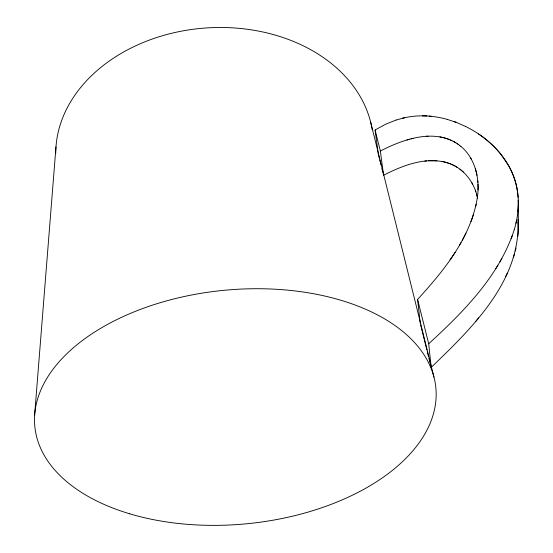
<?xml version="1.0" encoding="UTF-8"?>
<svg xmlns="http://www.w3.org/2000/svg" width="553" height="553" viewBox="0 0 553 553"><rect width="100%" height="100%" fill="white"/><g stroke="black" fill="none" stroke-linecap="round" stroke-linejoin="round"><path stroke-width="0.83" d="M477.287 197.995C470.741 237.804 444.038 270.5 417.591 299.408L428.72 343.779L431.174 367.392C471.674 328.399 521.306 280.668 517.94 219.548M477.287 198.002C480.101 179.594 475.67 158.67 460.822 146.331M34.632 414.978L55.984 146.939M514.345 229.364C520 210.707 520.007 189.9 511.788 171.983A143.275 100.079 -8.6 0 0 508.29 165.133L501.108 154.57A144.126 100.639 -8.7 0 0 496.076 148.771C487.352 139.536 476.886 132.022 465.508 126.409M515.942 223.246L516.592 220.232M475.739 206.31L476.209 204.202M515.299 251.069L516.025 248.041M513.537 257.214L514.463 254.124M514.345 229.364C499.511 275.788 463.725 311.574 428.72 343.779M511.159 238.785L512.327 235.613M505.76 276.382L507.322 273.113M499.953 261.839L501.882 258.451M459.564 245.027L460.953 242.608M495.765 268.696L497.914 265.246M475.684 321.5L478.656 317.857M378.307 154.169L375.093 129.99L385.531 124.266L396.128 120.029M383.533 175.232C402.183 165.796 423.605 157.197 444.812 162.091A38.973 26.731 -6 0 1 449.236 163.439C462.557 168.112 472.442 179.988 476.361 193.336M383.423 174.395L380.367 151.017C403.966 138.893 435.882 127.612 459.64 145.377M396.128 120.029L404.741 117.699A55.328 36.705 -6.8 0 1 417.937 115.95C427.856 115.446 437.824 116.724 447.37 119.427M406.946 140.006L408.992 139.411M411.01 138.872L413.001 138.374M402.577 118.19L404.741 117.699M424.794 161.089L426.598 160.902M426.266 136.287L428.063 136.19M428.375 160.757L436.905 160.805M422.381 115.847L426.875 115.971M429.135 116.116L431.402 116.324M439.918 136.881L443.071 137.524A39.906 26.744 -6.3 0 1 447.605 138.851L449.057 139.384M447.363 119.42L456.495 122.462L465.515 126.409M454.22 121.619L456.488 122.462M450.66 163.985L446.312 162.485A37.528 25.721 -6 0 0 441.723 161.428M450.481 139.971L451.877 140.607M452.057 164.58L453.425 165.223M453.246 141.285L455.9 142.792M454.76 165.907L457.359 167.428M478.545 133.957L482.707 136.902A144.948 101.213 -8.8 0 1 488.679 141.692A148.854 104.102 -8.9 0 1 502.663 156.596M457.179 143.607L458.423 144.471M459.826 169.121L461.015 170.034M459.64 145.377L460.822 146.331M462.17 170.995L463.296 171.997M470.721 158.13L471.509 159.527M471.861 182.843L472.621 184.239M475.283 190.17L475.843 191.739M475.324 168.61L475.808 170.234A121.736 83.793 -9.6 0 1 476.983 175.315M476.361 193.336L477.522 197.753M375.093 129.99L380.367 151.017M370.489 121.494L433.932 377.084M378.508 154.978L379.317 158.22M379.717 159.838L380.92 164.697M381.923 168.748L382.731 171.99M420.653 324.97L426.84 349.925M427.255 351.584L428.492 356.574M428.907 358.24L430.144 363.231M417.591 299.408L420.245 323.305M518.147 197.352L517.573 191.981A148.792 104.054 -8.9 0 0 502.691 156.582M477.73 180.637L477.882 182.462M518.168 222.244L518.313 224.974A161.393 115.501 -9.6 0 1 517.947 236.249M518.32 230.546L518.292 200.089A165.375 115.729 -9.8 0 1 517.912 211.405M476.831 194.96A118.854 83.703 -9.4 0 1 477.529 197.753M455.071 252.368A297.514 196.322 -17 0 1 450.08 259.855M465.958 233.11A246.147 165.831 -15.2 0 1 462.287 240.209M473.34 214.944A204.396 139.522 -13.5 0 1 470.976 221.622M477.986 184.322A147.361 101.503 -10.8 0 1 477.992 190.045M55.742 153.471A159.001 121.529 -3.8 0 1 204.852 28.058A159.001 121.529 -3.8 0 1 372.238 129.817M129.596 513.772A201.451 117.284 -5.5 0 0 436.068 398.042A201.451 117.284 -5.5 0 0 140.282 309.445A201.451 117.284 -5.5 0 0 129.596 513.772"/></g></svg>
